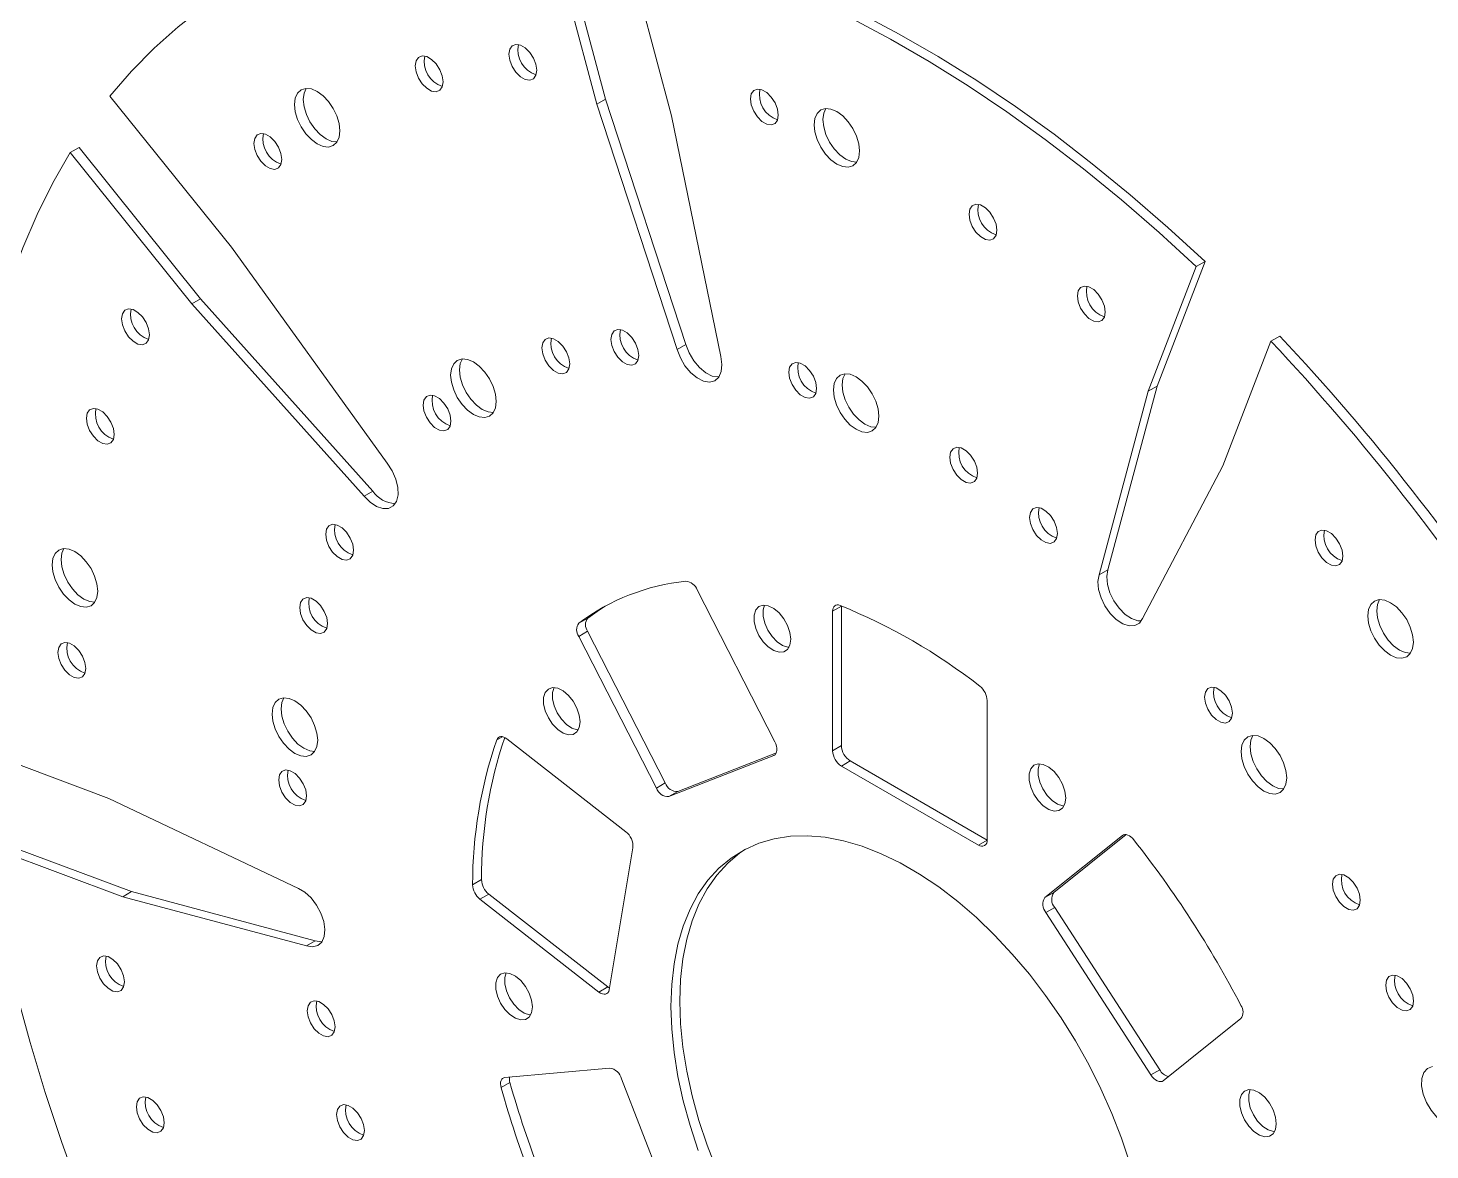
# Model space of a CAD drawing. Header units: millimetres. Extents: x 764 to 1780, y 1208 to 1927.
# Drawn here: x 1467.9 to 1636.2, y 1649 to 1783.7 of the extents above; entities that cross this region are included whole.
import ezdxf

# ---------------------------------------------------------------- set-up
doc = ezdxf.new("R2010")
doc.units = ezdxf.units.MM

msp = doc.modelspace()

# ---------------------------------------------------------------- linework, layer by layer
at = {"color": 7, "linetype": 'Continuous', "lineweight": 15}
for p, q in [((1530.407, 1796.134), (1536.166, 1774.536)), ((1531.467, 1796.747), (1537.227, 1775.148)), ((1545.141, 1773.11), (1539.377, 1794.726)), ((1492.318, 1757.342), (1477.722, 1775.499)), ((1537.227, 1775.148), (1536.166, 1774.536)), ((1536.166, 1774.536), (1545.819, 1745.058)), ((1537.227, 1775.148), (1546.88, 1745.671)), ((1551.05, 1744.237), (1545.141, 1773.11)), ((1472.949, 1768.708), (1474.01, 1769.32)), ((1474.01, 1769.32), (1488.594, 1751.178)), ((1472.949, 1768.708), (1487.533, 1750.566)), ((1511.017, 1731.428), (1492.318, 1757.342)), ((1609.212, 1755.636), (1603.453, 1740.687)), ((1608.152, 1755.023), (1609.212, 1755.636)), ((1608.152, 1755.023), (1602.392, 1740.075)), ((1488.594, 1751.178), (1487.533, 1750.566)), ((1487.533, 1750.566), (1508.234, 1727.468)), ((1488.594, 1751.178), (1509.295, 1728.081)), ((1546.88, 1745.671), (1545.819, 1745.058)), ((1611.358, 1731.114), (1617.122, 1746.075)), ((1618.183, 1746.687), (1617.122, 1746.075)), ((1603.453, 1740.687), (1597.541, 1718.622)), ((1603.453, 1740.687), (1602.392, 1740.075)), ((1602.392, 1740.075), (1596.48, 1718.01)), ((1601.71, 1712.793), (1611.358, 1731.114)), ((1509.295, 1728.081), (1508.234, 1727.468)), ((1597.541, 1718.622), (1596.48, 1718.01)), ((1557.557, 1697.993), (1548.233, 1716.208)), ((1565.544, 1714.269), (1564.484, 1713.657)), ((1564.484, 1713.657), (1564.484, 1696.906)), ((1565.544, 1714.269), (1565.544, 1697.518)), ((1534.023, 1712.221), (1535.084, 1712.834)), ((1535.074, 1711.251), (1534.014, 1710.639)), ((1534.014, 1710.639), (1543.338, 1692.424)), ((1535.074, 1711.251), (1544.399, 1693.036)), ((1583.045, 1686.19), (1583.045, 1702.942)), ((1477.605, 1691.188), (1461.007, 1697.39)), ((1539.653, 1687.18), (1525.366, 1698.336)), ((1564.484, 1696.906), (1565.544, 1697.518)), ((1544.832, 1691.41), (1557.426, 1696.343)), ((1545.893, 1692.022), (1557.733, 1696.66)), ((1566.605, 1695.681), (1565.544, 1695.068)), ((1565.544, 1695.068), (1581.985, 1685.578)), ((1566.605, 1695.681), (1583.045, 1686.19)), ((1543.338, 1692.424), (1544.399, 1693.036)), ((1545.893, 1692.022), (1544.832, 1691.41)), ((1500.345, 1680.358), (1477.605, 1691.188)), ((1599.296, 1686.73), (1589.972, 1679.28)), ((1599.725, 1686.837), (1591.032, 1679.893)), ((1462.664, 1685.578), (1479.249, 1679.381)), ((1463.725, 1686.19), (1480.309, 1679.993)), ((1537.658, 1668.216), (1540.513, 1685.264)), ((1581.985, 1685.578), (1583.045, 1686.19)), ((1480.309, 1679.993), (1479.249, 1679.381)), ((1480.309, 1679.993), (1502.372, 1674.083)), ((1521.267, 1680.817), (1522.328, 1681.43)), ((1589.972, 1679.28), (1591.032, 1679.893)), ((1479.249, 1679.381), (1501.311, 1673.471)), ((1523.204, 1679.7), (1522.143, 1679.088)), ((1522.143, 1679.088), (1536.429, 1667.932)), ((1523.204, 1679.7), (1537.49, 1668.544)), ((1591.163, 1678.092), (1590.103, 1677.479)), ((1590.103, 1677.479), (1602.696, 1658.006)), ((1591.163, 1678.092), (1603.757, 1658.618)), ((1502.372, 1674.083), (1501.311, 1673.471)), ((1536.429, 1667.932), (1537.49, 1668.544)), ((1537.49, 1668.544), (1537.691, 1668.41)), ((1604.191, 1657.294), (1613.515, 1664.744)), ((1537.709, 1658.811), (1525.146, 1657.687)), ((1602.696, 1658.006), (1603.757, 1658.618)), ((1525.746, 1657.07), (1524.685, 1656.458)), ((1547.378, 1636.339), (1539.158, 1657.526))]:
    msp.add_line(p, q, dxfattribs=at)
at = {"color": 8, "linetype": 'Continuous', "lineweight": 15}
for p, q in [((1524.834, 1698.594), (1524.181, 1698.217)), ((1557.426, 1696.343), (1557.557, 1696.418)), ((1599.427, 1686.805), (1599.296, 1686.73))]:
    msp.add_line(p, q, dxfattribs=at)
at = {"color": 7, "linetype": 'Continuous', "lineweight": 15, "flags": 128}
for points in [[(1530.407, 1796.134), (1526.138, 1796.447), (1521.949, 1796.514), (1517.847, 1796.335), (1513.839, 1795.91), (1509.931, 1795.239), (1506.13, 1794.325), (1502.443, 1793.168), (1498.875, 1791.771), (1495.433, 1790.135), (1492.122, 1788.264), (1488.947, 1786.16), (1485.916, 1783.828), (1483.031, 1781.271), (1480.298, 1778.493), (1477.722, 1775.499)], [(1608.152, 1755.023), (1603.684, 1759.123), (1599.167, 1763.039), (1594.606, 1766.765), (1590.011, 1770.295), (1585.389, 1773.622), (1580.747, 1776.742), (1576.093, 1779.648), (1571.436, 1782.337), (1566.782, 1784.804), (1562.14, 1787.043), (1557.518, 1789.053), (1552.922, 1790.829), (1548.362, 1792.368), (1543.845, 1793.668), (1539.377, 1794.726)], [(1609.212, 1755.636), (1604.745, 1759.735), (1600.227, 1763.651), (1595.667, 1767.377), (1591.072, 1770.907), (1586.449, 1774.234), (1581.807, 1777.354), (1577.154, 1780.261), (1572.496, 1782.949), (1567.843, 1785.416), (1563.201, 1787.656), (1558.578, 1789.665), (1553.983, 1791.441), (1549.423, 1792.98), (1544.905, 1794.28), (1540.438, 1795.338)], [(1528.969, 1778.593), (1528.868, 1779.311), (1528.578, 1780.059), (1528.134, 1780.746), (1527.589, 1781.29), (1527.009, 1781.625), (1526.463, 1781.71), (1526.019, 1781.536), (1525.729, 1781.124), (1525.628, 1780.522), (1525.729, 1779.804), (1526.019, 1779.056), (1526.463, 1778.369), (1527.009, 1777.825), (1527.589, 1777.49), (1528.134, 1777.405), (1528.578, 1777.579), (1528.868, 1777.992), (1528.969, 1778.593)], [(1517.716, 1777.204), (1517.615, 1777.922), (1517.325, 1778.67), (1516.881, 1779.357), (1516.335, 1779.901), (1515.755, 1780.236), (1515.21, 1780.321), (1514.766, 1780.147), (1514.476, 1779.735), (1514.375, 1779.133), (1514.476, 1778.415), (1514.766, 1777.667), (1515.21, 1776.98), (1515.755, 1776.436), (1516.335, 1776.101), (1516.881, 1776.016), (1517.325, 1776.19), (1517.615, 1776.603), (1517.716, 1777.204)], [(1505.339, 1771.329), (1505.246, 1772.199), (1504.973, 1773.117), (1504.539, 1774.021), (1503.974, 1774.849), (1503.315, 1775.544), (1502.608, 1776.059), (1501.901, 1776.36), (1501.243, 1776.425), (1500.677, 1776.251), (1500.243, 1775.848), (1499.97, 1775.245), (1499.877, 1774.482), (1499.97, 1773.612), (1500.243, 1772.694), (1500.677, 1771.79), (1501.243, 1770.963), (1501.901, 1770.267), (1502.608, 1769.752), (1503.315, 1769.451), (1503.974, 1769.386), (1504.539, 1769.561), (1504.973, 1769.963), (1505.246, 1770.566), (1505.339, 1771.329)], [(1501.282, 1776.428), (1501.031, 1775.857), (1500.938, 1775.095), (1501.031, 1774.225), (1501.304, 1773.306), (1501.738, 1772.403), (1502.303, 1771.575), (1502.962, 1770.88), (1503.669, 1770.364), (1504.376, 1770.063), (1504.995, 1769.995)], [(1557.961, 1773.221), (1557.86, 1773.939), (1557.57, 1774.687), (1557.125, 1775.374), (1556.58, 1775.918), (1556, 1776.253), (1555.455, 1776.338), (1555.01, 1776.164), (1554.72, 1775.752), (1554.62, 1775.15), (1554.72, 1774.432), (1555.01, 1773.684), (1555.455, 1772.997), (1556, 1772.453), (1556.58, 1772.118), (1557.125, 1772.033), (1557.57, 1772.207), (1557.86, 1772.62), (1557.961, 1773.221)], [(1567.725, 1768.908), (1567.632, 1769.778), (1567.359, 1770.696), (1566.925, 1771.599), (1566.36, 1772.427), (1565.701, 1773.123), (1564.994, 1773.638), (1564.287, 1773.939), (1563.628, 1774.004), (1563.063, 1773.829), (1562.629, 1773.427), (1562.356, 1772.823), (1562.263, 1772.061), (1562.356, 1771.191), (1562.629, 1770.273), (1563.063, 1769.369), (1563.628, 1768.541), (1564.287, 1767.846), (1564.994, 1767.33), (1565.701, 1767.03), (1566.36, 1766.965), (1566.925, 1767.139), (1567.359, 1767.542), (1567.632, 1768.145), (1567.725, 1768.908)], [(1563.667, 1774.007), (1563.416, 1773.436), (1563.323, 1772.673), (1563.416, 1771.803), (1563.689, 1770.885), (1564.123, 1769.981), (1564.689, 1769.154), (1565.348, 1768.458), (1566.055, 1767.943), (1566.761, 1767.642), (1567.381, 1767.574)], [(1498.348, 1767.891), (1498.247, 1768.609), (1497.957, 1769.357), (1497.513, 1770.044), (1496.967, 1770.588), (1496.387, 1770.923), (1495.842, 1771.008), (1495.398, 1770.834), (1495.107, 1770.421), (1495.007, 1769.82), (1495.107, 1769.102), (1495.398, 1768.354), (1495.842, 1767.667), (1496.387, 1767.123), (1496.967, 1766.788), (1497.513, 1766.702), (1497.957, 1766.877), (1498.247, 1767.289), (1498.348, 1767.891)], [(1472.949, 1768.708), (1470.877, 1765.088), (1468.977, 1761.274), (1467.252, 1757.274), (1465.706, 1753.093), (1464.342, 1748.738), (1463.161, 1744.218), (1462.165, 1739.539), (1461.356, 1734.709), (1460.736, 1729.737), (1460.305, 1724.63), (1460.064, 1719.398), (1460.014, 1714.049), (1460.155, 1708.592), (1460.486, 1703.036), (1461.007, 1697.39)], [(1584.205, 1759.394), (1584.105, 1760.112), (1583.815, 1760.859), (1583.37, 1761.546), (1582.825, 1762.09), (1582.245, 1762.425), (1581.7, 1762.511), (1581.255, 1762.337), (1580.965, 1761.924), (1580.864, 1761.322), (1580.965, 1760.604), (1581.255, 1759.857), (1581.7, 1759.17), (1582.245, 1758.626), (1582.825, 1758.291), (1583.37, 1758.205), (1583.815, 1758.379), (1584.105, 1758.792), (1584.205, 1759.394)], [(1597.215, 1749.571), (1597.115, 1750.289), (1596.824, 1751.037), (1596.38, 1751.724), (1595.835, 1752.268), (1595.255, 1752.603), (1594.71, 1752.688), (1594.265, 1752.514), (1593.975, 1752.101), (1593.874, 1751.5), (1593.975, 1750.782), (1594.265, 1750.034), (1594.71, 1749.347), (1595.255, 1748.803), (1595.835, 1748.468), (1596.38, 1748.382), (1596.824, 1748.557), (1597.115, 1748.969), (1597.215, 1749.571)], [(1482.465, 1746.835), (1482.364, 1747.553), (1482.074, 1748.3), (1481.63, 1748.988), (1481.084, 1749.531), (1480.504, 1749.866), (1479.959, 1749.952), (1479.515, 1749.778), (1479.225, 1749.365), (1479.124, 1748.764), (1479.225, 1748.046), (1479.515, 1747.298), (1479.959, 1746.611), (1480.504, 1746.067), (1481.084, 1745.732), (1481.63, 1745.646), (1482.074, 1745.82), (1482.364, 1746.233), (1482.465, 1746.835)], [(1541.213, 1744.364), (1541.112, 1745.082), (1540.822, 1745.83), (1540.378, 1746.517), (1539.833, 1747.061), (1539.252, 1747.396), (1538.707, 1747.482), (1538.263, 1747.308), (1537.973, 1746.895), (1537.872, 1746.293), (1537.973, 1745.575), (1538.263, 1744.828), (1538.707, 1744.14), (1539.252, 1743.597), (1539.833, 1743.262), (1540.378, 1743.176), (1540.822, 1743.35), (1541.112, 1743.763), (1541.213, 1744.364)], [(1532.925, 1743.341), (1532.824, 1744.059), (1532.534, 1744.807), (1532.09, 1745.494), (1531.545, 1746.038), (1530.965, 1746.373), (1530.419, 1746.459), (1529.975, 1746.285), (1529.685, 1745.872), (1529.584, 1745.27), (1529.685, 1744.552), (1529.975, 1743.805), (1530.419, 1743.117), (1530.965, 1742.573), (1531.545, 1742.239), (1532.09, 1742.153), (1532.534, 1742.327), (1532.824, 1742.74), (1532.925, 1743.341)], [(1546.88, 1745.671), (1547.266, 1744.67), (1547.824, 1743.723), (1548.509, 1742.905), (1549.268, 1742.279), (1550.043, 1741.894), (1550.773, 1741.779), (1550.831, 1741.782)], [(1524.089, 1738.853), (1523.996, 1739.723), (1523.723, 1740.641), (1523.289, 1741.545), (1522.724, 1742.373), (1522.065, 1743.068), (1521.358, 1743.584), (1520.651, 1743.884), (1519.993, 1743.949), (1519.427, 1743.775), (1518.993, 1743.372), (1518.72, 1742.769), (1518.627, 1742.006), (1518.72, 1741.136), (1518.993, 1740.218), (1519.427, 1739.314), (1519.993, 1738.487), (1520.651, 1737.791), (1521.358, 1737.276), (1522.065, 1736.975), (1522.724, 1736.91), (1523.289, 1737.085), (1523.723, 1737.487), (1523.996, 1738.09), (1524.089, 1738.853)], [(1520.032, 1743.952), (1519.781, 1743.381), (1519.688, 1742.619), (1519.781, 1741.749), (1520.054, 1740.83), (1520.488, 1739.927), (1521.053, 1739.099), (1521.712, 1738.404), (1522.419, 1737.888), (1523.126, 1737.587), (1523.745, 1737.519)], [(1545.819, 1745.058), (1546.206, 1744.057), (1546.763, 1743.111), (1547.448, 1742.293), (1548.208, 1741.667), (1548.983, 1741.281), (1549.712, 1741.167), (1550.341, 1741.332), (1550.818, 1741.764), (1551.108, 1742.429), (1551.187, 1743.275), (1551.05, 1744.237)], [(1562.565, 1740.408), (1562.465, 1741.126), (1562.174, 1741.874), (1561.73, 1742.561), (1561.185, 1743.105), (1560.605, 1743.44), (1560.059, 1743.525), (1559.615, 1743.351), (1559.325, 1742.938), (1559.224, 1742.337), (1559.325, 1741.619), (1559.615, 1740.871), (1560.059, 1740.184), (1560.605, 1739.64), (1561.185, 1739.305), (1561.73, 1739.22), (1562.174, 1739.394), (1562.465, 1739.806), (1562.565, 1740.408)], [(1570.036, 1737.07), (1569.943, 1737.94), (1569.67, 1738.858), (1569.236, 1739.762), (1568.671, 1740.589), (1568.012, 1741.285), (1567.305, 1741.8), (1566.598, 1742.101), (1565.939, 1742.166), (1565.374, 1741.991), (1564.94, 1741.589), (1564.667, 1740.986), (1564.574, 1740.223), (1564.667, 1739.353), (1564.94, 1738.435), (1565.374, 1737.531), (1565.939, 1736.703), (1566.598, 1736.008), (1567.305, 1735.492), (1568.012, 1735.192), (1568.671, 1735.127), (1569.236, 1735.301), (1569.67, 1735.704), (1569.943, 1736.307), (1570.036, 1737.07)], [(1565.978, 1742.169), (1565.728, 1741.598), (1565.634, 1740.835), (1565.728, 1739.965), (1566, 1739.047), (1566.434, 1738.143), (1567, 1737.316), (1567.659, 1736.62), (1568.366, 1736.105), (1569.073, 1735.804), (1569.692, 1735.736)], [(1518.661, 1736.482), (1518.56, 1737.2), (1518.27, 1737.948), (1517.825, 1738.635), (1517.28, 1739.179), (1516.7, 1739.514), (1516.155, 1739.599), (1515.71, 1739.425), (1515.42, 1739.013), (1515.32, 1738.411), (1515.42, 1737.693), (1515.71, 1736.945), (1516.155, 1736.258), (1516.7, 1735.714), (1517.28, 1735.379), (1517.825, 1735.294), (1518.27, 1735.468), (1518.56, 1735.881), (1518.661, 1736.482)], [(1478.234, 1734.884), (1478.133, 1735.602), (1477.843, 1736.349), (1477.398, 1737.037), (1476.853, 1737.581), (1476.273, 1737.915), (1475.728, 1738.001), (1475.283, 1737.827), (1474.993, 1737.414), (1474.893, 1736.813), (1474.993, 1736.095), (1475.283, 1735.347), (1475.728, 1734.66), (1476.273, 1734.116), (1476.853, 1733.781), (1477.398, 1733.695), (1477.843, 1733.869), (1478.133, 1734.282), (1478.234, 1734.884)], [(1581.894, 1730.224), (1581.794, 1730.942), (1581.504, 1731.69), (1581.059, 1732.377), (1580.514, 1732.921), (1579.934, 1733.256), (1579.389, 1733.341), (1578.944, 1733.167), (1578.654, 1732.754), (1578.553, 1732.153), (1578.654, 1731.435), (1578.944, 1730.687), (1579.389, 1730), (1579.934, 1729.456), (1580.514, 1729.121), (1581.059, 1729.036), (1581.504, 1729.21), (1581.794, 1729.622), (1581.894, 1730.224)], [(1508.234, 1727.468), (1508.963, 1726.738), (1509.738, 1726.226), (1510.498, 1725.972), (1511.184, 1725.996), (1511.743, 1726.296), (1512.132, 1726.848), (1512.319, 1727.611), (1512.291, 1728.523), (1512.05, 1729.515), (1511.614, 1730.509), (1511.017, 1731.428)], [(1591.476, 1722.99), (1591.375, 1723.708), (1591.085, 1724.455), (1590.641, 1725.142), (1590.096, 1725.686), (1589.515, 1726.021), (1588.97, 1726.107), (1588.526, 1725.933), (1588.236, 1725.52), (1588.135, 1724.918), (1588.236, 1724.2), (1588.526, 1723.453), (1588.97, 1722.766), (1589.515, 1722.222), (1590.096, 1721.887), (1590.641, 1721.801), (1591.085, 1721.975), (1591.375, 1722.388), (1591.476, 1722.99)], [(1506.963, 1720.974), (1506.862, 1721.692), (1506.572, 1722.44), (1506.128, 1723.127), (1505.582, 1723.671), (1505.002, 1724.006), (1504.457, 1724.092), (1504.013, 1723.918), (1503.723, 1723.505), (1503.622, 1722.903), (1503.723, 1722.185), (1504.013, 1721.438), (1504.457, 1720.75), (1505.002, 1720.207), (1505.582, 1719.872), (1506.128, 1719.786), (1506.572, 1719.96), (1506.862, 1720.373), (1506.963, 1720.974)], [(1625.75, 1720.284), (1625.649, 1721.002), (1625.359, 1721.75), (1624.915, 1722.437), (1624.37, 1722.981), (1623.789, 1723.316), (1623.244, 1723.401), (1622.8, 1723.227), (1622.51, 1722.815), (1622.409, 1722.213), (1622.51, 1721.495), (1622.8, 1720.747), (1623.244, 1720.06), (1623.789, 1719.516), (1624.37, 1719.181), (1624.915, 1719.096), (1625.359, 1719.27), (1625.649, 1719.683), (1625.75, 1720.284)], [(1476.248, 1716.082), (1476.155, 1716.952), (1475.883, 1717.87), (1475.448, 1718.774), (1474.883, 1719.602), (1474.224, 1720.297), (1473.517, 1720.813), (1472.81, 1721.113), (1472.152, 1721.178), (1471.586, 1721.004), (1471.152, 1720.601), (1470.879, 1719.998), (1470.786, 1719.235), (1470.879, 1718.365), (1471.152, 1717.447), (1471.586, 1716.543), (1472.152, 1715.716), (1472.81, 1715.02), (1473.517, 1714.505), (1474.224, 1714.204), (1474.883, 1714.139), (1475.448, 1714.314), (1475.883, 1714.716), (1476.155, 1715.319), (1476.248, 1716.082)], [(1472.191, 1721.181), (1471.94, 1720.61), (1471.847, 1719.848), (1471.94, 1718.978), (1472.213, 1718.059), (1472.647, 1717.156), (1473.212, 1716.328), (1473.871, 1715.633), (1474.578, 1715.117), (1475.285, 1714.816), (1475.904, 1714.748)], [(1597.541, 1718.622), (1597.404, 1717.819), (1597.483, 1716.881), (1597.773, 1715.882), (1598.25, 1714.898), (1598.878, 1714.008), (1599.608, 1713.28), (1600.383, 1712.771), (1601.142, 1712.52), (1601.552, 1712.501)], [(1596.48, 1718.01), (1596.343, 1717.207), (1596.422, 1716.269), (1596.712, 1715.269), (1597.189, 1714.286), (1597.818, 1713.396), (1598.547, 1712.668), (1599.322, 1712.158), (1600.082, 1711.908), (1600.767, 1711.935), (1601.324, 1712.238), (1601.71, 1712.793)], [(1503.847, 1712.173), (1503.746, 1712.891), (1503.456, 1713.638), (1503.011, 1714.325), (1502.466, 1714.869), (1501.886, 1715.204), (1501.341, 1715.29), (1500.896, 1715.116), (1500.606, 1714.703), (1500.506, 1714.101), (1500.606, 1713.383), (1500.896, 1712.636), (1501.341, 1711.949), (1501.886, 1711.405), (1502.466, 1711.07), (1503.011, 1710.984), (1503.456, 1711.158), (1503.746, 1711.571), (1503.847, 1712.173)], [(1537.177, 1714.263), (1536.492, 1713.829), (1535.084, 1712.834)], [(1559.459, 1710.286), (1559.362, 1711.091), (1559.077, 1711.938), (1558.631, 1712.751), (1558.063, 1713.458), (1557.423, 1713.995), (1556.769, 1714.317), (1556.158, 1714.392), (1555.645, 1714.216), (1555.276, 1713.803), (1555.082, 1713.191), (1555.082, 1712.434), (1555.276, 1711.598), (1555.645, 1710.759), (1556.158, 1709.99), (1556.769, 1709.361), (1557.423, 1708.927), (1558.063, 1708.726), (1558.631, 1708.777), (1559.077, 1709.075), (1559.362, 1709.593), (1559.459, 1710.286)], [(1556.326, 1714.396), (1556.143, 1713.803), (1556.143, 1713.046), (1556.336, 1712.21), (1556.706, 1711.371), (1557.219, 1710.603), (1557.829, 1709.973), (1558.484, 1709.539), (1559.123, 1709.338), (1559.252, 1709.328)], [(1564.484, 1713.657), (1564.5, 1713.862), (1564.549, 1714.042), (1564.629, 1714.191), (1564.737, 1714.305), (1564.87, 1714.379), (1565.024, 1714.412), (1565.194, 1714.403), (1565.375, 1714.352)], [(1634.215, 1709.951), (1634.122, 1710.821), (1633.849, 1711.739), (1633.415, 1712.643), (1632.849, 1713.471), (1632.19, 1714.166), (1631.483, 1714.681), (1630.777, 1714.982), (1630.118, 1715.047), (1629.552, 1714.873), (1629.118, 1714.47), (1628.845, 1713.867), (1628.752, 1713.104), (1628.845, 1712.234), (1629.118, 1711.316), (1629.552, 1710.412), (1630.118, 1709.585), (1630.777, 1708.889), (1631.483, 1708.374), (1632.19, 1708.073), (1632.849, 1708.008), (1633.415, 1708.183), (1633.849, 1708.585), (1634.122, 1709.188), (1634.215, 1709.951)], [(1630.157, 1715.05), (1629.906, 1714.479), (1629.813, 1713.717), (1629.906, 1712.847), (1630.179, 1711.928), (1630.613, 1711.025), (1631.179, 1710.197), (1631.837, 1709.502), (1632.544, 1708.986), (1633.251, 1708.685), (1633.871, 1708.617)], [(1474.805, 1706.787), (1474.704, 1707.505), (1474.414, 1708.253), (1473.97, 1708.94), (1473.424, 1709.484), (1472.844, 1709.819), (1472.299, 1709.905), (1471.855, 1709.731), (1471.564, 1709.318), (1471.464, 1708.716), (1471.564, 1707.998), (1471.855, 1707.251), (1472.299, 1706.563), (1472.844, 1706.02), (1473.424, 1705.685), (1473.97, 1705.599), (1474.414, 1705.773), (1474.704, 1706.186), (1474.805, 1706.787)], [(1534.171, 1700.381), (1534.073, 1701.186), (1533.788, 1702.033), (1533.342, 1702.846), (1532.774, 1703.553), (1532.134, 1704.091), (1531.48, 1704.412), (1530.87, 1704.487), (1530.357, 1704.311), (1529.987, 1703.899), (1529.794, 1703.286), (1529.794, 1702.529), (1529.987, 1701.693), (1530.357, 1700.854), (1530.87, 1700.085), (1531.48, 1699.456), (1532.134, 1699.022), (1532.774, 1698.821), (1533.342, 1698.872), (1533.788, 1699.17), (1534.073, 1699.688), (1534.171, 1700.381)], [(1531.037, 1704.492), (1530.854, 1703.899), (1530.854, 1703.141), (1531.048, 1702.306), (1531.417, 1701.466), (1531.93, 1700.698), (1532.541, 1700.068), (1533.195, 1699.634), (1533.835, 1699.434), (1533.963, 1699.423)], [(1612.492, 1701.42), (1612.391, 1702.138), (1612.101, 1702.886), (1611.657, 1703.573), (1611.111, 1704.117), (1610.531, 1704.452), (1609.986, 1704.537), (1609.542, 1704.363), (1609.251, 1703.951), (1609.151, 1703.349), (1609.251, 1702.631), (1609.542, 1701.883), (1609.986, 1701.196), (1610.531, 1700.652), (1611.111, 1700.317), (1611.657, 1700.232), (1612.101, 1700.406), (1612.391, 1700.819), (1612.492, 1701.42)], [(1502.664, 1698.164), (1502.571, 1699.034), (1502.298, 1699.952), (1501.864, 1700.856), (1501.298, 1701.684), (1500.64, 1702.379), (1499.933, 1702.894), (1499.226, 1703.195), (1498.567, 1703.26), (1498.002, 1703.086), (1497.568, 1702.683), (1497.295, 1702.08), (1497.202, 1701.317), (1497.295, 1700.447), (1497.568, 1699.529), (1498.002, 1698.625), (1498.567, 1697.798), (1499.226, 1697.102), (1499.933, 1696.587), (1500.64, 1696.286), (1501.298, 1696.221), (1501.864, 1696.396), (1502.298, 1696.798), (1502.571, 1697.401), (1502.664, 1698.164)], [(1498.606, 1703.263), (1498.355, 1702.692), (1498.262, 1701.93), (1498.355, 1701.06), (1498.628, 1700.141), (1499.062, 1699.238), (1499.628, 1698.41), (1500.287, 1697.714), (1500.993, 1697.199), (1501.7, 1696.898), (1502.32, 1696.83)], [(1524.181, 1698.217), (1524.257, 1698.369), (1524.363, 1698.487), (1524.493, 1698.565), (1524.646, 1698.602), (1524.814, 1698.597), (1524.994, 1698.55), (1525.18, 1698.462), (1525.366, 1698.336)], [(1619.005, 1693.648), (1618.912, 1694.518), (1618.64, 1695.436), (1618.206, 1696.34), (1617.64, 1697.168), (1616.981, 1697.863), (1616.274, 1698.379), (1615.567, 1698.679), (1614.909, 1698.745), (1614.343, 1698.57), (1613.909, 1698.167), (1613.636, 1697.564), (1613.543, 1696.802), (1613.636, 1695.932), (1613.909, 1695.013), (1614.343, 1694.11), (1614.909, 1693.282), (1615.567, 1692.587), (1616.274, 1692.071), (1616.981, 1691.77), (1617.64, 1691.705), (1618.206, 1691.88), (1618.64, 1692.283), (1618.912, 1692.886), (1619.005, 1693.648)], [(1614.948, 1698.748), (1614.697, 1698.177), (1614.604, 1697.414), (1614.697, 1696.544), (1614.97, 1695.626), (1615.404, 1694.722), (1615.969, 1693.894), (1616.628, 1693.199), (1617.335, 1692.683), (1618.042, 1692.383), (1618.661, 1692.315)], [(1557.557, 1697.993), (1557.674, 1697.727), (1557.756, 1697.459), (1557.799, 1697.199), (1557.801, 1696.958), (1557.763, 1696.744), (1557.685, 1696.566), (1557.572, 1696.431), (1557.426, 1696.343)], [(1592.471, 1691.228), (1592.373, 1692.034), (1592.089, 1692.881), (1591.643, 1693.694), (1591.074, 1694.4), (1590.435, 1694.938), (1589.781, 1695.259), (1589.17, 1695.335), (1588.657, 1695.159), (1588.287, 1694.746), (1588.094, 1694.134), (1588.094, 1693.376), (1588.287, 1692.541), (1588.657, 1691.701), (1589.17, 1690.933), (1589.781, 1690.304), (1590.435, 1689.869), (1591.074, 1689.669), (1591.643, 1689.72), (1592.089, 1690.017), (1592.373, 1690.536), (1592.471, 1691.228)], [(1589.338, 1695.339), (1589.155, 1694.746), (1589.155, 1693.989), (1589.348, 1693.153), (1589.718, 1692.314), (1590.231, 1691.545), (1590.841, 1690.916), (1591.495, 1690.482), (1592.135, 1690.281), (1592.264, 1690.271)], [(1501.321, 1691.48), (1501.221, 1692.198), (1500.931, 1692.945), (1500.486, 1693.633), (1499.941, 1694.177), (1499.361, 1694.511), (1498.816, 1694.597), (1498.371, 1694.423), (1498.081, 1694.01), (1497.98, 1693.409), (1498.081, 1692.691), (1498.371, 1691.943), (1498.816, 1691.256), (1499.361, 1690.712), (1499.941, 1690.377), (1500.486, 1690.291), (1500.931, 1690.465), (1501.221, 1690.878), (1501.321, 1691.48)], [(1600.159, 1647.408), (1599.169, 1650.39), (1598.014, 1653.368), (1596.701, 1656.322), (1595.24, 1659.232), (1593.639, 1662.08), (1591.91, 1664.848), (1590.063, 1667.517), (1588.11, 1670.07), (1586.064, 1672.491), (1583.938, 1674.764), (1581.747, 1676.874), (1579.503, 1678.808), (1577.223, 1680.552), (1574.92, 1682.097), (1572.609, 1683.431), (1570.306, 1684.545), (1568.026, 1685.434), (1565.782, 1686.09), (1563.591, 1686.511), (1561.465, 1686.692), (1559.419, 1686.633), (1557.466, 1686.335), (1555.619, 1685.798), (1553.89, 1685.027), (1552.289, 1684.027), (1550.828, 1682.804), (1549.515, 1681.366), (1548.36, 1679.722), (1547.369, 1677.883), (1546.55, 1675.861), (1545.907, 1673.67), (1545.445, 1671.322), (1545.167, 1668.834), (1545.074, 1666.222), (1545.167, 1663.503), (1545.445, 1660.693), (1545.907, 1657.812), (1546.55, 1654.878), (1547.369, 1651.911), (1548.36, 1648.928)], [(1599.296, 1686.73), (1599.429, 1686.806), (1599.582, 1686.841), (1599.751, 1686.833), (1599.932, 1686.783), (1600.118, 1686.693), (1600.304, 1686.565), (1600.484, 1686.403), (1600.652, 1686.212)], [(1462.664, 1685.578), (1463.758, 1679.718), (1465.036, 1673.809), (1466.496, 1667.859), (1468.136, 1661.878), (1469.953, 1655.877), (1471.944, 1649.865), (1474.105, 1643.853), (1476.434, 1637.851), (1478.926, 1631.869), (1481.577, 1625.916), (1484.382, 1620.004), (1487.338, 1614.141), (1490.438, 1608.337), (1493.678, 1602.603), (1497.052, 1596.948)], [(1554.016, 1685.093), (1553.35, 1684.639), (1551.888, 1683.416), (1550.576, 1681.978), (1549.421, 1680.334), (1548.43, 1678.495), (1547.611, 1676.474), (1546.968, 1674.282), (1546.506, 1671.935), (1546.227, 1669.447), (1546.134, 1666.835), (1546.227, 1664.115), (1546.506, 1661.305), (1546.968, 1658.424), (1547.611, 1655.491), (1548.43, 1652.523), (1549.421, 1649.541), (1550.576, 1646.563)], [(1627.841, 1678.958), (1627.74, 1679.676), (1627.45, 1680.424), (1627.006, 1681.111), (1626.461, 1681.655), (1625.881, 1681.99), (1625.335, 1682.075), (1624.891, 1681.901), (1624.601, 1681.489), (1624.5, 1680.887), (1624.601, 1680.169), (1624.891, 1679.421), (1625.335, 1678.734), (1625.881, 1678.19), (1626.461, 1677.855), (1627.006, 1677.77), (1627.45, 1677.944), (1627.74, 1678.357), (1627.841, 1678.958)], [(1501.311, 1673.471), (1502.042, 1673.353), (1502.672, 1673.515), (1503.151, 1673.944), (1503.443, 1674.607), (1503.524, 1675.451), (1503.39, 1676.412), (1503.049, 1677.415), (1502.528, 1678.381), (1501.869, 1679.236), (1501.122, 1679.912), (1500.345, 1680.358)], [(1502.372, 1674.083), (1503.103, 1673.965), (1503.168, 1673.969)], [(1479.462, 1669.156), (1479.362, 1669.874), (1479.071, 1670.621), (1478.627, 1671.308), (1478.082, 1671.852), (1477.502, 1672.187), (1476.956, 1672.273), (1476.512, 1672.099), (1476.222, 1671.686), (1476.121, 1671.084), (1476.222, 1670.366), (1476.512, 1669.619), (1476.956, 1668.932), (1477.502, 1668.388), (1478.082, 1668.053), (1478.627, 1667.967), (1479.071, 1668.141), (1479.362, 1668.554), (1479.462, 1669.156)], [(1528.438, 1666.148), (1528.341, 1666.954), (1528.056, 1667.801), (1527.61, 1668.614), (1527.042, 1669.32), (1526.402, 1669.858), (1525.748, 1670.179), (1525.137, 1670.255), (1524.624, 1670.079), (1524.255, 1669.666), (1524.061, 1669.054), (1524.061, 1668.296), (1524.255, 1667.461), (1524.624, 1666.622), (1525.137, 1665.853), (1525.748, 1665.224), (1526.402, 1664.789), (1527.042, 1664.589), (1527.61, 1664.64), (1528.056, 1664.937), (1528.341, 1665.456), (1528.438, 1666.148)], [(1525.305, 1670.259), (1525.122, 1669.666), (1525.122, 1668.909), (1525.315, 1668.073), (1525.685, 1667.234), (1526.198, 1666.465), (1526.808, 1665.836), (1527.463, 1665.402), (1528.102, 1665.201), (1528.231, 1665.191)], [(1634.233, 1666.851), (1634.133, 1667.569), (1633.842, 1668.317), (1633.398, 1669.004), (1632.853, 1669.548), (1632.273, 1669.883), (1631.727, 1669.969), (1631.283, 1669.795), (1630.993, 1669.382), (1630.892, 1668.78), (1630.993, 1668.062), (1631.283, 1667.315), (1631.727, 1666.627), (1632.273, 1666.084), (1632.853, 1665.749), (1633.398, 1665.663), (1633.842, 1665.837), (1634.133, 1666.25), (1634.233, 1666.851)], [(1537.658, 1668.216), (1537.602, 1668.017), (1537.508, 1667.857), (1537.38, 1667.743), (1537.222, 1667.677), (1537.041, 1667.664), (1536.843, 1667.704), (1536.637, 1667.794), (1536.429, 1667.932)], [(1504.752, 1663.764), (1504.651, 1664.482), (1504.361, 1665.23), (1503.916, 1665.917), (1503.371, 1666.461), (1502.791, 1666.796), (1502.246, 1666.881), (1501.801, 1666.707), (1501.511, 1666.295), (1501.41, 1665.693), (1501.511, 1664.975), (1501.801, 1664.227), (1502.246, 1663.54), (1502.791, 1662.996), (1503.371, 1662.661), (1503.916, 1662.576), (1504.361, 1662.75), (1504.651, 1663.162), (1504.752, 1663.764)], [(1604.191, 1657.294), (1604.042, 1657.212), (1603.868, 1657.181), (1603.675, 1657.203), (1603.471, 1657.277), (1603.263, 1657.4), (1603.059, 1657.567), (1602.868, 1657.771), (1602.696, 1658.006)], [(1636.512, 1658.98), (1635.916, 1658.75), (1635.48, 1658.259), (1635.238, 1657.546), (1635.21, 1656.666), (1635.398, 1655.687), (1635.786, 1654.686), (1636.345, 1653.741), (1637.031, 1652.925), (1637.791, 1652.301), (1638.566, 1651.919), (1639.295, 1651.807)], [(1524.685, 1656.458), (1524.635, 1656.694), (1524.616, 1656.92), (1524.631, 1657.126), (1524.678, 1657.308), (1524.755, 1657.459), (1524.862, 1657.575), (1524.994, 1657.652), (1525.146, 1657.687)], [(1484.233, 1652.235), (1484.132, 1652.953), (1483.842, 1653.7), (1483.398, 1654.388), (1482.853, 1654.931), (1482.272, 1655.266), (1481.727, 1655.352), (1481.283, 1655.178), (1480.993, 1654.765), (1480.892, 1654.164), (1480.993, 1653.446), (1481.283, 1652.698), (1481.727, 1652.011), (1482.272, 1651.467), (1482.853, 1651.132), (1483.398, 1651.046), (1483.842, 1651.22), (1484.132, 1651.633), (1484.233, 1652.235)], [(1617.76, 1652.126), (1617.662, 1652.931), (1617.377, 1653.778), (1616.931, 1654.591), (1616.363, 1655.298), (1615.723, 1655.836), (1615.069, 1656.157), (1614.458, 1656.233), (1613.945, 1656.056), (1613.576, 1655.644), (1613.383, 1655.032), (1613.383, 1654.274), (1613.576, 1653.438), (1613.945, 1652.599), (1614.458, 1651.831), (1615.069, 1651.201), (1615.723, 1650.767), (1616.363, 1650.566), (1616.931, 1650.617), (1617.377, 1650.915), (1617.662, 1651.433), (1617.76, 1652.126)], [(1614.626, 1656.237), (1614.443, 1655.644), (1614.443, 1654.886), (1614.637, 1654.051), (1615.006, 1653.211), (1615.519, 1652.443), (1616.13, 1651.814), (1616.784, 1651.379), (1617.424, 1651.179), (1617.552, 1651.168)], [(1508.265, 1651.302), (1508.164, 1652.02), (1507.874, 1652.768), (1507.43, 1653.455), (1506.885, 1653.999), (1506.305, 1654.334), (1505.759, 1654.419), (1505.315, 1654.245), (1505.025, 1653.832), (1504.924, 1653.231), (1505.025, 1652.513), (1505.315, 1651.765), (1505.759, 1651.078), (1506.305, 1650.534), (1506.885, 1650.199), (1507.43, 1650.114), (1507.874, 1650.288), (1508.164, 1650.7), (1508.265, 1651.302)]]:
    msp.add_lwpolyline(points, dxfattribs=at)
at = {"color": 7, "linetype": 'Continuous', "lineweight": 15}
for centre, radius, start, end in [((1529.852, 1781.032), 3.149, 167.89887, 252.09576), ((1518.599, 1779.643), 3.149, 167.89887, 252.09576), ((1558.844, 1775.66), 3.149, 167.89887, 252.09576), ((1499.231, 1770.33), 3.149, 167.89887, 252.09576), ((1585.089, 1761.832), 3.149, 167.89887, 252.09576), ((1598.099, 1752.01), 3.149, 167.89887, 252.09576), ((1483.348, 1749.273), 3.149, 167.89887, 252.09576), ((1542.096, 1746.803), 3.149, 167.89887, 252.09576), ((1533.808, 1745.78), 3.149, 167.89887, 252.09576), ((1419.531, 1560.52), 271.059, 22.58285, 43.20078), ((1420.592, 1561.132), 271.059, 22.58285, 43.20078), ((1563.449, 1742.847), 3.149, 167.89887, 252.09576), ((1519.544, 1738.921), 3.149, 167.89887, 252.09576), ((1479.117, 1737.323), 3.149, 167.89887, 252.09576), ((1582.778, 1732.663), 3.149, 167.89887, 252.09576), ((1512.16, 1730.018), 3.458, 214.07018, 266.95509), ((1592.359, 1725.428), 3.149, 167.89887, 252.09576), ((1507.846, 1723.413), 3.149, 167.89887, 252.09576), ((1626.633, 1722.723), 3.149, 167.89887, 252.09576), ((1549.469, 1691.712), 25.675, 95.79417, 126.98376), ((1546.697, 1715.622), 1.643, 20.89727, 83.72706), ((1504.73, 1714.611), 3.149, 167.89887, 252.09576), ((1539.22, 1649.669), 69.77, 52.02172, 67.98366), ((1535.082, 1711.424), 1.326, 143.01444, 216.28593), ((1536.143, 1712.036), 1.326, 143.01444, 216.28593), ((1475.688, 1709.226), 3.149, 167.89887, 252.09576), ((1580.704, 1702.823), 2.344, 2.89576, 51.78767), ((1613.375, 1703.859), 3.149, 167.89887, 252.09576), ((1575.333, 1681.515), 53.005, 161.31677, 180.09206), ((1574.059, 1680.921), 52.792, 160.87509, 180.11222), ((1566.786, 1697.01), 2.305, 182.60548, 237.39452), ((1567.847, 1697.623), 2.305, 182.60548, 237.39452), ((1502.205, 1693.919), 3.149, 167.89887, 252.09576), ((1544.739, 1692.88), 1.473, 198.04873, 273.65189), ((1545.799, 1693.492), 1.473, 198.04873, 273.65189), ((1538.279, 1685.412), 2.239, 356.21501, 52.15882), ((1582.399, 1686.085), 0.655, 230.79671, 9.21404), ((1500.915, 1607.615), 126.984, 27.54424, 38.23938), ((1628.725, 1681.397), 3.149, 167.89887, 252.09576), ((1523.604, 1680.915), 2.339, 182.38764, 231.3614), ((1524.664, 1681.527), 2.339, 182.38764, 231.3614), ((1592.259, 1679.076), 1.473, 146.35549, 221.94797), ((1591.198, 1678.464), 1.473, 146.35549, 221.94797), ((1480.346, 1671.594), 3.149, 167.89887, 252.09576), ((1635.117, 1669.29), 3.149, 167.89887, 252.09576), ((1505.635, 1666.203), 3.149, 167.89887, 252.09576), ((1612.42, 1665.534), 1.35, 324.19575, 36.49899), ((1537.443, 1657.051), 1.78, 15.4735, 81.39933), ((1605.207, 1659.403), 1.649, 208.42245, 256.52553), ((1639.758, 1688.665), 119.495, 195.63641, 206.77495), ((1527.291, 1657.533), 1.613, 172.76898, 196.68382), ((1640.819, 1689.278), 119.495, 195.63641, 206.77495), ((1485.116, 1654.673), 3.149, 167.89887, 252.09576), ((1509.149, 1653.741), 3.149, 167.89887, 252.09576)]:
    msp.add_arc(centre, radius, start, end, dxfattribs=at)

doc.saveas('drawing.dxf')
